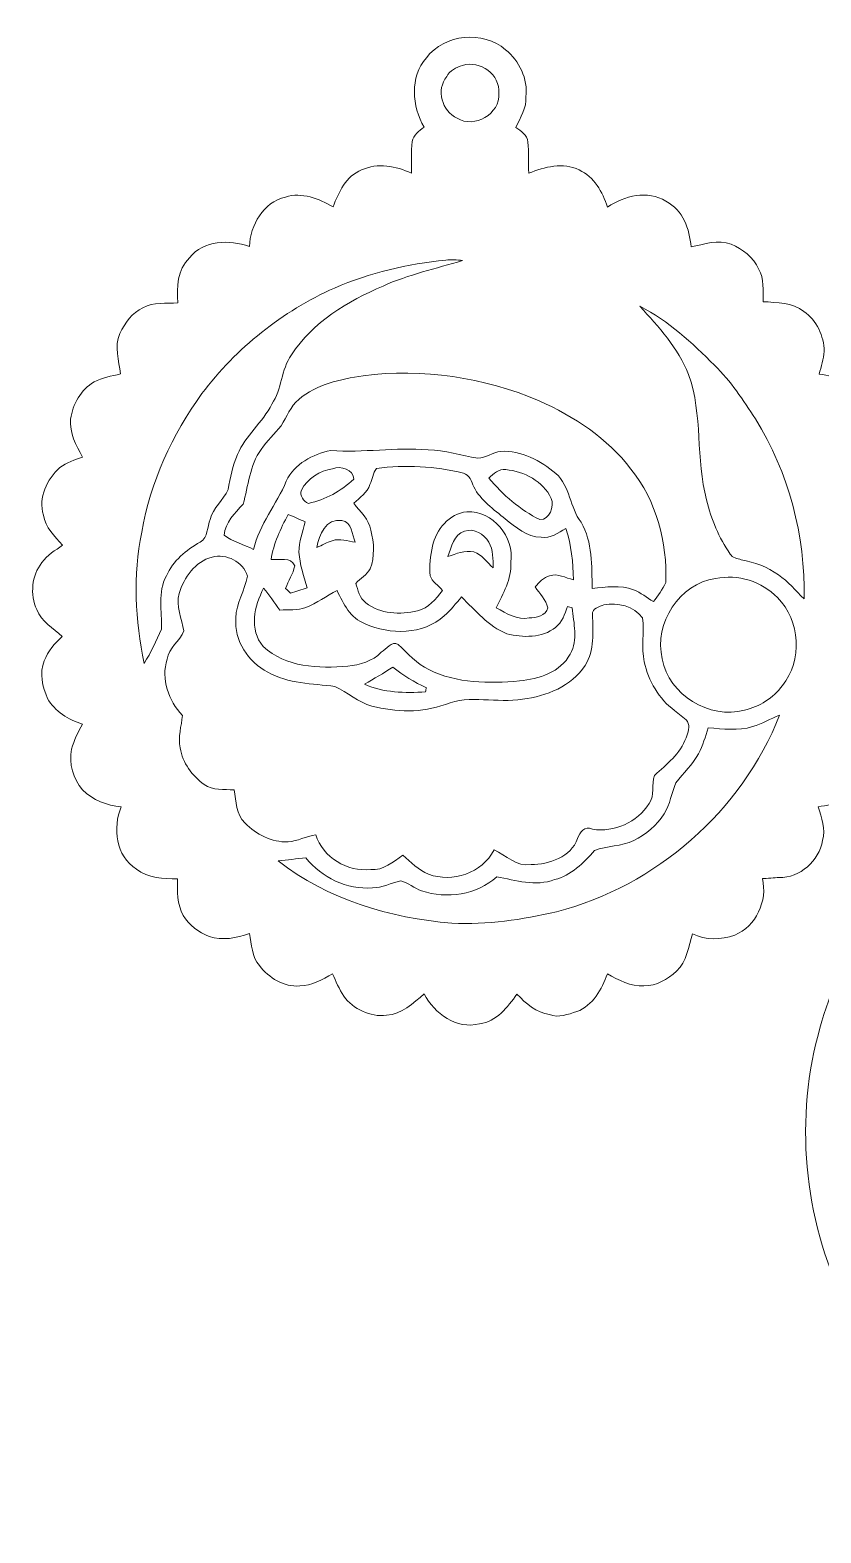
# Model space of a CAD drawing. Header units: centimetres. Extents: x -16.3 to 16.6, y -15.8 to 15.7.
# Drawn here: x -16.32 to 0.21, y -15.76 to 15.67 of the extents above; entities that cross this region are included whole.
import ezdxf

# ---------------------------------------------------------------- set-up
doc = ezdxf.new("R2010")
doc.units = ezdxf.units.CM
doc.header["$MEASUREMENT"] = 0
doc.layers.add('Layer 1', color=7, linetype='Continuous')

msp = doc.modelspace()

# ---------------------------------------------------------------- linework, layer by layer
at = {"layer": 'Layer 1', "color": 250, "lineweight": 9}
for points, knots in [([(-8.0353, 15.08373), (-7.65994, 15.58361), (-6.85279, 15.66616), (-6.38112, 15.25447), (-6.38112, 15.25447), (-6.09431, 15.02128), (-5.9084, 14.64805), (-5.9532, 14.27234), (-5.9532, 14.27234), (-5.93592, 14.03598), (-6.07421, 13.83736), (-6.16522, 13.63099), (-6.16522, 13.63099), (-6.05727, 13.55514), (-5.92816, 13.46977), (-5.9144, 13.32548), (-5.9144, 13.32548), (-5.889, 13.10993), (-5.91616, 12.89086), (-5.89394, 12.67461), (-5.89394, 12.67461), (-5.5648, 12.80125), (-5.17568, 12.91097), (-4.84372, 12.74022), (-4.84372, 12.74022), (-4.52622, 12.59982), (-4.35371, 12.28126), (-4.25035, 11.96623), (-4.25035, 11.96623), (-3.89369, 12.19836), (-3.41179, 12.33065), (-3.0255, 12.08617), (-3.0255, 12.08617), (-2.66849, 11.90167), (-2.53232, 11.5055), (-2.50127, 11.13262), (-2.50127, 11.13262), (-2.22752, 11.18412), (-1.93824, 11.30089), (-1.66484, 11.18624), (-1.66484, 11.18624), (-1.42107, 11.08993), (-1.19776, 10.91672), (-1.08981, 10.67189), (-1.08981, 10.67189), (-0.96493, 10.46551), (-1.00056, 10.21716), (-0.99526, 9.98715), (-0.99526, 9.98715), (-0.70881, 9.96668), (-0.37931, 9.97198), (-0.14331, 9.78112), (-0.14331, 9.78112), (0.12516, 9.59626), (0.27756, 9.26959), (0.2832, 8.94785), (0.2832, 8.94785), (0.26627, 8.787), (0.21653, 8.63142), (0.17984, 8.47443), (0.17984, 8.47443), (0.53755, 8.42997), (0.92279, 8.29558), (1.09882, 7.9555), (1.09882, 7.9555), (1.34683, 7.57379), (1.22865, 7.09684), (0.9944, 6.74371), (0.9944, 6.74371), (1.39727, 6.63576), (1.76169, 6.32425), (1.82625, 5.89633), (1.82625, 5.89633), (1.89998, 5.50898), (1.68726, 5.14385), (1.40504, 4.89867), (1.40504, 4.89867), (1.60047, 4.76038), (1.81391, 4.63056), (1.92185, 4.40478), (1.92185, 4.40478), (2.07919, 4.12151), (2.06967, 3.76061), (1.91233, 3.47839), (1.91233, 3.47839), (1.79168, 3.27554), (1.59871, 3.13619), (1.41527, 2.99543), (1.41527, 2.99543), (1.68549, 2.70616), (1.96454, 2.28811), (1.79097, 1.87642), (1.79097, 1.87642), (1.69678, 1.49542), (1.33836, 1.28058), (0.9937, 1.15429), (0.9937, 1.15429), (1.08048, 0.97402), (1.19266, 0.8008), (1.22018, 0.59796), (1.22018, 0.59796), (1.29673, 0.18415), (1.05296, -0.25753), (0.67726, -0.43639), (0.67726, -0.43639), (0.51886, -0.53129), (0.33047, -0.53764), (0.15444, -0.57503), (0.15444, -0.57503), (0.23205, -0.79975), (0.31248, -1.0414), (0.25004, -1.28023), (0.25004, -1.28023), (0.1756, -1.70533), (-0.22409, -2.06411), (-0.66295, -2.05282), (-0.66295, -2.05282), (-0.74938, -2.05846), (-0.92189, -2.0701), (-1.00832, -2.07575), (-1.00832, -2.07575), (-0.8986, -2.54), (-1.13849, -3.07587), (-1.58758, -3.25685), (-1.58758, -3.25685), (-1.87051, -3.36691), (-2.19894, -3.36268), (-2.47235, -3.22721), (-2.47235, -3.22721), (-2.55454, -3.49921), (-2.58488, -3.80506), (-2.80255, -4.0132), (-2.80255, -4.0132), (-2.9941, -4.17336), (-3.22482, -4.32541), (-3.48588, -4.31906), (-3.48588, -4.31906), (-3.76492, -4.33635), (-4.0154, -4.19806), (-4.25035, -4.06612), (-4.25035, -4.06612), (-4.36888, -4.38891), (-4.55056, -4.7304), (-4.88993, -4.85669), (-4.88993, -4.85669), (-5.07302, -4.91208), (-5.26952, -4.99287), (-5.46037, -4.92019), (-5.46037, -4.92019), (-5.74013, -4.88351), (-5.9532, -4.68454), (-6.14335, -4.49227), (-6.14335, -4.49227), (-6.33561, -4.76215), (-6.56668, -5.06766), (-6.92228, -5.10964), (-6.92228, -5.10964), (-7.41229, -5.24087), (-7.86103, -4.89656), (-8.08151, -4.48593), (-8.08151, -4.48593), (-8.31399, -4.67678), (-8.54824, -4.91808), (-8.86856, -4.93325), (-8.86856, -4.93325), (-9.21181, -4.97523), (-9.56071, -4.80484), (-9.76461, -4.53179), (-9.76461, -4.53179), (-9.85881, -4.38503), (-9.93042, -4.22558), (-9.99604, -4.06436), (-9.99604, -4.06436), (-10.20841, -4.1843), (-10.42854, -4.32012), (-10.68113, -4.31836), (-10.68113, -4.31836), (-11.01592, -4.35116), (-11.32813, -4.14726), (-11.5285, -3.89608), (-11.5285, -3.89608), (-11.68196, -3.70629), (-11.69008, -3.45299), (-11.73523, -3.22369), (-11.73523, -3.22369), (-12.00087, -3.32352), (-12.29968, -3.37291), (-12.5759, -3.28719), (-12.5759, -3.28719), (-12.79533, -3.19829), (-12.99747, -3.048), (-13.12341, -2.84586), (-13.12341, -2.84586), (-13.24653, -2.61338), (-13.24406, -2.34068), (-13.23983, -2.08386), (-13.23983, -2.08386), (-13.53405, -2.07504), (-13.85684, -2.07293), (-14.0992, -1.87819), (-14.0992, -1.87819), (-14.53382, -1.60056), (-14.59838, -1.01883), (-14.41458, -0.57256), (-14.41458, -0.57256), (-14.7155, -0.55422), (-15.0076, -0.42933), (-15.22526, -0.22049), (-15.22526, -0.22049), (-15.41611, 0.01446), (-15.51948, 0.32843), (-15.45421, 0.63041), (-15.45421, 0.63041), (-15.40271, 0.81527), (-15.31945, 0.98778), (-15.22879, 1.15605), (-15.22879, 1.15605), (-15.52124, 1.2453), (-15.8077, 1.41816), (-15.95763, 1.69227), (-15.95763, 1.69227), (-16.06699, 1.93463), (-16.12696, 2.21968), (-16.02677, 2.47473), (-16.02677, 2.47473), (-15.95269, 2.67899), (-15.80699, 2.84374), (-15.64789, 2.98591), (-15.64789, 2.98591), (-15.84545, 3.15207), (-16.07898, 3.30129), (-16.18235, 3.54859), (-16.18235, 3.54859), (-16.32275, 3.86291), (-16.29559, 4.26155), (-16.07334, 4.53213), (-16.07334, 4.53213), (-15.96821, 4.69372), (-15.79288, 4.78437), (-15.6426, 4.89762), (-15.6426, 4.89762), (-15.80735, 5.08247), (-16.0049, 5.26522), (-16.04441, 5.52239), (-16.04441, 5.52239), (-16.15483, 5.88893), (-15.97139, 6.27663), (-15.69975, 6.52005), (-15.69975, 6.52005), (-15.55899, 6.62517), (-15.38966, 6.67985), (-15.22632, 6.73806), (-15.22632, 6.73806), (-15.36285, 6.98148), (-15.50078, 7.24359), (-15.47503, 7.53322), (-15.47503, 7.53322), (-15.43058, 7.84543), (-15.25983, 8.14494), (-14.98502, 8.30933), (-14.98502, 8.30933), (-14.81357, 8.40035), (-14.61919, 8.42963), (-14.43292, 8.47655), (-14.43292, 8.47655), (-14.46714, 8.75453), (-14.56416, 9.05299), (-14.44598, 9.32287), (-14.44598, 9.32287), (-14.34261, 9.54265), (-14.18563, 9.75396), (-13.96126, 9.8605), (-13.96126, 9.8605), (-13.7383, 9.98609), (-13.47513, 9.94339), (-13.22995, 9.96244), (-13.22995, 9.96244), (-13.25747, 10.29159), (-13.24583, 10.65601), (-12.99147, 10.90225), (-12.99147, 10.90225), (-12.68597, 11.2769), (-12.15927, 11.29207), (-11.737, 11.14002), (-11.737, 11.14002), (-11.71865, 11.59087), (-11.4449, 12.06395), (-10.98381, 12.17507), (-10.98381, 12.17507), (-10.63598, 12.28267), (-10.28708, 12.1398), (-9.98616, 11.96976), (-9.98616, 11.96976), (-9.86939, 12.27491), (-9.71664, 12.61393), (-9.39208, 12.74093), (-9.39208, 12.74093), (-9.05447, 12.8965), (-8.67241, 12.82313), (-8.34821, 12.67355), (-8.34821, 12.67355), (-8.33304, 12.89333), (-8.37008, 13.11664), (-8.33198, 13.33395), (-8.33198, 13.33395), (-8.30729, 13.47188), (-8.18911, 13.55796), (-8.08257, 13.63381), (-8.08257, 13.63381), (-8.33798, 14.07231), (-8.38631, 14.68191), (-8.0353, 15.08373), (-8.0353, 15.08373), (-8.0353, 15.08373), (-8.0353, 15.08373), (-8.0353, 15.08373)], [0, 0, 0, 0, 0.0125, 0.0125, 0.0125, 0.0125, 0.025, 0.025, 0.025, 0.025, 0.0375, 0.0375, 0.0375, 0.0375, 0.05, 0.05, 0.05, 0.05, 0.0625, 0.0625, 0.0625, 0.0625, 0.075, 0.075, 0.075, 0.075, 0.0875, 0.0875, 0.0875, 0.0875, 0.1, 0.1, 0.1, 0.1, 0.1125, 0.1125, 0.1125, 0.1125, 0.125, 0.125, 0.125, 0.125, 0.1375, 0.1375, 0.1375, 0.1375, 0.15, 0.15, 0.15, 0.15, 0.1625, 0.1625, 0.1625, 0.1625, 0.175, 0.175, 0.175, 0.175, 0.1875, 0.1875, 0.1875, 0.1875, 0.2, 0.2, 0.2, 0.2, 0.2125, 0.2125, 0.2125, 0.2125, 0.225, 0.225, 0.225, 0.225, 0.2375, 0.2375, 0.2375, 0.2375, 0.25, 0.25, 0.25, 0.25, 0.2625, 0.2625, 0.2625, 0.2625, 0.275, 0.275, 0.275, 0.275, 0.2875, 0.2875, 0.2875, 0.2875, 0.3, 0.3, 0.3, 0.3, 0.3125, 0.3125, 0.3125, 0.3125, 0.325, 0.325, 0.325, 0.325, 0.3375, 0.3375, 0.3375, 0.3375, 0.35, 0.35, 0.35, 0.35, 0.3625, 0.3625, 0.3625, 0.3625, 0.375, 0.375, 0.375, 0.375, 0.3875, 0.3875, 0.3875, 0.3875, 0.4, 0.4, 0.4, 0.4, 0.4125, 0.4125, 0.4125, 0.4125, 0.425, 0.425, 0.425, 0.425, 0.4375, 0.4375, 0.4375, 0.4375, 0.45, 0.45, 0.45, 0.45, 0.4625, 0.4625, 0.4625, 0.4625, 0.475, 0.475, 0.475, 0.475, 0.4875, 0.4875, 0.4875, 0.4875, 0.5, 0.5, 0.5, 0.5, 0.5125, 0.5125, 0.5125, 0.5125, 0.525, 0.525, 0.525, 0.525, 0.5375, 0.5375, 0.5375, 0.5375, 0.55, 0.55, 0.55, 0.55, 0.5625, 0.5625, 0.5625, 0.5625, 0.575, 0.575, 0.575, 0.575, 0.5875, 0.5875, 0.5875, 0.5875, 0.6, 0.6, 0.6, 0.6, 0.6125, 0.6125, 0.6125, 0.6125, 0.625, 0.625, 0.625, 0.625, 0.6375, 0.6375, 0.6375, 0.6375, 0.65, 0.65, 0.65, 0.65, 0.6625, 0.6625, 0.6625, 0.6625, 0.675, 0.675, 0.675, 0.675, 0.6875, 0.6875, 0.6875, 0.6875, 0.7, 0.7, 0.7, 0.7, 0.7125, 0.7125, 0.7125, 0.7125, 0.725, 0.725, 0.725, 0.725, 0.7375, 0.7375, 0.7375, 0.7375, 0.75, 0.75, 0.75, 0.75, 0.7625, 0.7625, 0.7625, 0.7625, 0.775, 0.775, 0.775, 0.775, 0.7875, 0.7875, 0.7875, 0.7875, 0.8, 0.8, 0.8, 0.8, 0.8125, 0.8125, 0.8125, 0.8125, 0.825, 0.825, 0.825, 0.825, 0.8375, 0.8375, 0.8375, 0.8375, 0.85, 0.85, 0.85, 0.85, 0.8625, 0.8625, 0.8625, 0.8625, 0.875, 0.875, 0.875, 0.875, 0.8875, 0.8875, 0.8875, 0.8875, 0.9, 0.9, 0.9, 0.9, 0.9125, 0.9125, 0.9125, 0.9125, 0.925, 0.925, 0.925, 0.925, 0.9375, 0.9375, 0.9375, 0.9375, 0.95, 0.95, 0.95, 0.95, 0.9625, 0.9625, 0.9625, 0.9625, 0.975, 0.975, 0.975, 0.975, 1, 1, 1, 1]), ([(-7.2793, 14.92674), (-7.407, 14.8837), (-7.54741, 14.82373), (-7.61091, 14.69497), (-7.61091, 14.69497), (-7.83492, 14.41768), (-7.71074, 13.97177), (-7.3936, 13.82149), (-7.3936, 13.82149), (-7.02847, 13.60312), (-6.49436, 13.91392), (-6.51835, 14.34289), (-6.51835, 14.34289), (-6.48978, 14.73483), (-6.90888, 15.03998), (-7.2793, 14.92674), (-7.2793, 14.92674), (-7.2793, 14.92674), (-7.2793, 14.92674), (-7.2793, 14.92674)], [0, 0, 0, 0, 0.16666667, 0.16666667, 0.16666667, 0.16666667, 0.33333333, 0.33333333, 0.33333333, 0.33333333, 0.5, 0.5, 0.5, 0.5, 0.66666667, 0.66666667, 0.66666667, 0.66666667, 1, 1, 1, 1]), ([(-7.63031, 10.85745), (-8.42794, 10.77349), (-9.22028, 10.59428), (-9.95688, 10.27113), (-9.95688, 10.27113), (-11.04767, 9.78642), (-12.01075, 9.01912), (-12.7283, 8.06486), (-12.7283, 8.06486), (-13.35483, 7.20796), (-13.80639, 6.21454), (-13.98878, 5.16608), (-13.98878, 5.16608), (-14.17998, 4.26296), (-14.11507, 3.32563), (-13.93903, 2.42499), (-13.93903, 2.42499), (-13.78981, 2.64865), (-13.68891, 2.90124), (-13.57356, 3.14254), (-13.57356, 3.14254), (-13.56191, 3.50978), (-13.65752, 3.91407), (-13.47231, 4.25486), (-13.47231, 4.25486), (-13.33367, 4.57164), (-13.05709, 4.79425), (-12.76323, 4.96146), (-12.76323, 4.96146), (-12.59601, 5.05389), (-12.62564, 5.2818), (-12.55579, 5.43525), (-12.55579, 5.43525), (-12.49265, 5.6762), (-12.28345, 5.83777), (-12.18291, 6.05826), (-12.18291, 6.05826), (-12.1374, 6.30697), (-12.08766, 6.55744), (-11.98253, 6.78957), (-11.98253, 6.78957), (-11.82307, 7.19209), (-11.46042, 7.46126), (-11.26674, 7.84367), (-11.26674, 7.84367), (-11.05578, 8.15588), (-11.07589, 8.56545), (-10.85717, 8.87378), (-10.85717, 8.87378), (-10.41478, 9.5617), (-9.67854, 9.99702), (-8.94264, 10.31276), (-8.94264, 10.31276), (-8.40995, 10.55547), (-7.83598, 10.67894), (-7.27753, 10.84616), (-7.27753, 10.84616), (-7.39395, 10.86627), (-7.51283, 10.87085), (-7.63031, 10.85745), (-7.63031, 10.85745), (-7.63031, 10.85745), (-7.63031, 10.85745), (-7.63031, 10.85745)], [0, 0, 0, 0, 0.05882353, 0.05882353, 0.05882353, 0.05882353, 0.11764706, 0.11764706, 0.11764706, 0.11764706, 0.17647059, 0.17647059, 0.17647059, 0.17647059, 0.23529412, 0.23529412, 0.23529412, 0.23529412, 0.29411765, 0.29411765, 0.29411765, 0.29411765, 0.35294118, 0.35294118, 0.35294118, 0.35294118, 0.41176471, 0.41176471, 0.41176471, 0.41176471, 0.47058824, 0.47058824, 0.47058824, 0.47058824, 0.52941176, 0.52941176, 0.52941176, 0.52941176, 0.58823529, 0.58823529, 0.58823529, 0.58823529, 0.64705882, 0.64705882, 0.64705882, 0.64705882, 0.70588235, 0.70588235, 0.70588235, 0.70588235, 0.76470588, 0.76470588, 0.76470588, 0.76470588, 0.82352941, 0.82352941, 0.82352941, 0.82352941, 0.88235294, 0.88235294, 0.88235294, 0.88235294, 1, 1, 1, 1]), ([(-3.56984, 9.89295), (-3.18072, 9.45657), (-2.76762, 9.01912), (-2.55525, 8.46314), (-2.55525, 8.46314), (-2.24445, 7.62177), (-2.41308, 6.69785), (-2.17601, 5.8413), (-2.17601, 5.8413), (-2.08006, 5.43984), (-1.91707, 5.05284), (-1.68565, 4.70993), (-1.68565, 4.70993), (-1.63379, 4.63268), (-1.53431, 4.6168), (-1.45105, 4.59246), (-1.45105, 4.59246), (-1.17518, 4.53743), (-0.9039, 4.44076), (-0.67388, 4.27567), (-0.67388, 4.27567), (-0.47068, 4.13702), (-0.31723, 3.94158), (-0.13801, 3.77542), (-0.13801, 3.77542), (-0.11438, 5.09058), (-0.45305, 6.41845), (-1.15684, 7.53393), (-1.15684, 7.53393), (-1.40943, 7.93045), (-1.6733, 8.32521), (-2.00985, 8.65612), (-2.00985, 8.65612), (-2.4794, 9.12637), (-2.97505, 9.58462), (-3.56984, 9.89295), (-3.56984, 9.89295), (-3.56984, 9.89295), (-3.56984, 9.89295), (-3.56984, 9.89295)], [0, 0, 0, 0, 0.09090909, 0.09090909, 0.09090909, 0.09090909, 0.18181818, 0.18181818, 0.18181818, 0.18181818, 0.27272727, 0.27272727, 0.27272727, 0.27272727, 0.36363636, 0.36363636, 0.36363636, 0.36363636, 0.45454545, 0.45454545, 0.45454545, 0.45454545, 0.54545455, 0.54545455, 0.54545455, 0.54545455, 0.63636364, 0.63636364, 0.63636364, 0.63636364, 0.72727273, 0.72727273, 0.72727273, 0.72727273, 0.81818182, 0.81818182, 0.81818182, 0.81818182, 1, 1, 1, 1]), ([(-9.36068, 8.43809), (-9.83305, 8.36613), (-10.33118, 8.26418), (-10.70441, 7.94386), (-10.70441, 7.94386), (-10.87869, 7.79922), (-10.95206, 7.57767), (-11.07448, 7.39423), (-11.07448, 7.39423), (-11.20677, 7.22384), (-11.3687, 7.07743), (-11.48723, 6.89611), (-11.48723, 6.89611), (-11.73841, 6.56767), (-11.75463, 6.1327), (-11.86788, 5.7517), (-11.86788, 5.7517), (-12.03897, 5.56684), (-12.24217, 5.37211), (-12.26687, 5.10575), (-12.26687, 5.10575), (-12.08448, 4.96781), (-11.852, 4.90961), (-11.6481, 4.80836), (-11.6481, 4.80836), (-11.53062, 5.33471), (-11.16444, 5.74535), (-10.96406, 6.23571), (-10.96406, 6.23571), (-10.79543, 6.60083), (-10.41161, 6.79451), (-10.03696, 6.87529), (-10.03696, 6.87529), (-9.35751, 6.82626), (-8.68053, 6.94303), (-8.00073, 6.89082), (-8.00073, 6.89082), (-7.64795, 6.87706), (-7.30822, 6.77334), (-6.9625, 6.71478), (-6.9625, 6.71478), (-6.79176, 6.71443), (-6.65065, 6.84143), (-6.48096, 6.85695), (-6.48096, 6.85695), (-6.05057, 6.88164), (-5.64876, 6.66327), (-5.32738, 6.39622), (-5.32738, 6.39622), (-5.0254, 6.1267), (-5.03951, 5.68467), (-4.80174, 5.37422), (-4.80174, 5.37422), (-4.55867, 4.96005), (-4.57843, 4.45452), (-4.56785, 3.99203), (-4.56785, 3.99203), (-4.28033, 4.01919), (-3.97976, 4.06894), (-3.70178, 3.96381), (-3.70178, 3.96381), (-3.55326, 3.90031), (-3.42555, 3.80012), (-3.28903, 3.7151), (-3.28903, 3.7151), (-3.19236, 3.84034), (-3.09747, 3.97086), (-3.03009, 4.11374), (-3.03009, 4.11374), (-2.99446, 4.95406), (-3.22376, 5.82402), (-3.75787, 6.48477), (-3.75787, 6.48477), (-4.24823, 7.13212), (-4.94779, 7.58261), (-5.6791, 7.91528), (-5.6791, 7.91528), (-6.83303, 8.40458), (-8.11503, 8.60214), (-9.36068, 8.43809), (-9.36068, 8.43809), (-9.36068, 8.43809), (-9.36068, 8.43809), (-9.36068, 8.43809)], [0, 0, 0, 0, 0.04545455, 0.04545455, 0.04545455, 0.04545455, 0.09090909, 0.09090909, 0.09090909, 0.09090909, 0.13636364, 0.13636364, 0.13636364, 0.13636364, 0.18181818, 0.18181818, 0.18181818, 0.18181818, 0.22727273, 0.22727273, 0.22727273, 0.22727273, 0.27272727, 0.27272727, 0.27272727, 0.27272727, 0.31818182, 0.31818182, 0.31818182, 0.31818182, 0.36363636, 0.36363636, 0.36363636, 0.36363636, 0.40909091, 0.40909091, 0.40909091, 0.40909091, 0.45454545, 0.45454545, 0.45454545, 0.45454545, 0.5, 0.5, 0.5, 0.5, 0.54545455, 0.54545455, 0.54545455, 0.54545455, 0.59090909, 0.59090909, 0.59090909, 0.59090909, 0.63636364, 0.63636364, 0.63636364, 0.63636364, 0.68181818, 0.68181818, 0.68181818, 0.68181818, 0.72727273, 0.72727273, 0.72727273, 0.72727273, 0.77272727, 0.77272727, 0.77272727, 0.77272727, 0.81818182, 0.81818182, 0.81818182, 0.81818182, 0.86363636, 0.86363636, 0.86363636, 0.86363636, 0.90909091, 0.90909091, 0.90909091, 0.90909091, 1, 1, 1, 1]), ([(-9.99533, 6.49535), (-10.26274, 6.4502), (-10.51991, 6.2925), (-10.64903, 6.04803), (-10.64903, 6.04803), (-10.68889, 5.92632), (-10.60493, 5.8152), (-10.50263, 5.77004), (-10.50263, 5.77004), (-10.14738, 5.84412), (-9.81894, 6.02827), (-9.55471, 6.27451), (-9.55471, 6.27451), (-9.55048, 6.48477), (-9.83235, 6.55709), (-9.99533, 6.49535), (-9.99533, 6.49535), (-9.99533, 6.49535), (-9.99533, 6.49535), (-9.99533, 6.49535)], [0, 0, 0, 0, 0.16666667, 0.16666667, 0.16666667, 0.16666667, 0.33333333, 0.33333333, 0.33333333, 0.33333333, 0.5, 0.5, 0.5, 0.5, 0.66666667, 0.66666667, 0.66666667, 0.66666667, 1, 1, 1, 1]), ([(-9.08199, 6.49888), (-9.1529, 6.39975), (-9.16136, 6.27204), (-9.21569, 6.16409), (-9.21569, 6.16409), (-9.27249, 5.99229), (-9.43018, 5.8921), (-9.55436, 5.77216), (-9.55436, 5.77216), (-9.41466, 5.5993), (-9.2358, 5.43667), (-9.19911, 5.207), (-9.19911, 5.207), (-9.12009, 4.94453), (-9.11868, 4.66019), (-9.20899, 4.4009), (-9.20899, 4.4009), (-9.2806, 4.27496), (-9.41184, 4.19806), (-9.51167, 4.09681), (-9.51167, 4.09681), (-9.46616, 3.95428), (-9.43195, 3.7853), (-9.30212, 3.69146), (-9.30212, 3.69146), (-8.99873, 3.4544), (-8.58422, 3.43958), (-8.22262, 3.52178), (-8.22262, 3.52178), (-7.99155, 3.57681), (-7.83457, 3.76696), (-7.70016, 3.9497), (-7.70016, 3.9497), (-7.78165, 4.05483), (-7.91465, 4.12785), (-7.95945, 4.25697), (-7.95945, 4.25697), (-7.97145, 4.46334), (-7.95275, 4.67113), (-7.91006, 4.87292), (-7.91006, 4.87292), (-7.83069, 5.22181), (-7.56187, 5.55273), (-7.18934, 5.59506), (-7.18934, 5.59506), (-6.645, 5.61588), (-6.18851, 5.068), (-6.26823, 4.53531), (-6.26823, 4.53531), (-6.25483, 4.18676), (-6.4284, 3.88514), (-6.57445, 3.58457), (-6.57445, 3.58457), (-6.36031, 3.47309), (-6.13982, 3.32246), (-5.88406, 3.37326), (-5.88406, 3.37326), (-5.74542, 3.37926), (-5.52916, 3.41559), (-5.49953, 3.58528), (-5.49953, 3.58528), (-5.53058, 3.75602), (-5.66851, 3.88091), (-5.75847, 4.02308), (-5.75847, 4.02308), (-5.67627, 4.12044), (-5.58667, 4.22275), (-5.4579, 4.25591), (-5.4579, 4.25591), (-5.28822, 4.31342), (-5.12382, 4.21005), (-4.9619, 4.17159), (-4.9619, 4.17159), (-4.96613, 4.53354), (-5.00317, 4.89691), (-5.11818, 5.24158), (-5.11818, 5.24158), (-5.28328, 5.16396), (-5.43603, 5.0218), (-5.63535, 5.06589), (-5.63535, 5.06589), (-5.93592, 5.05566), (-6.16487, 5.2765), (-6.38641, 5.44337), (-6.38641, 5.44337), (-6.62595, 5.64551), (-6.90076, 5.8279), (-7.04364, 6.11753), (-7.04364, 6.11753), (-7.09656, 6.22019), (-7.12901, 6.37188), (-7.26271, 6.39904), (-7.26271, 6.39904), (-7.85397, 6.55074), (-8.47733, 6.57755), (-9.08199, 6.49888), (-9.08199, 6.49888), (-9.08199, 6.49888), (-9.08199, 6.49888), (-9.08199, 6.49888)], [0, 0, 0, 0, 0.03846154, 0.03846154, 0.03846154, 0.03846154, 0.07692308, 0.07692308, 0.07692308, 0.07692308, 0.11538462, 0.11538462, 0.11538462, 0.11538462, 0.15384615, 0.15384615, 0.15384615, 0.15384615, 0.19230769, 0.19230769, 0.19230769, 0.19230769, 0.23076923, 0.23076923, 0.23076923, 0.23076923, 0.26923077, 0.26923077, 0.26923077, 0.26923077, 0.30769231, 0.30769231, 0.30769231, 0.30769231, 0.34615385, 0.34615385, 0.34615385, 0.34615385, 0.38461538, 0.38461538, 0.38461538, 0.38461538, 0.42307692, 0.42307692, 0.42307692, 0.42307692, 0.46153846, 0.46153846, 0.46153846, 0.46153846, 0.5, 0.5, 0.5, 0.5, 0.53846154, 0.53846154, 0.53846154, 0.53846154, 0.57692308, 0.57692308, 0.57692308, 0.57692308, 0.61538462, 0.61538462, 0.61538462, 0.61538462, 0.65384615, 0.65384615, 0.65384615, 0.65384615, 0.69230769, 0.69230769, 0.69230769, 0.69230769, 0.73076923, 0.73076923, 0.73076923, 0.73076923, 0.76923077, 0.76923077, 0.76923077, 0.76923077, 0.80769231, 0.80769231, 0.80769231, 0.80769231, 0.84615385, 0.84615385, 0.84615385, 0.84615385, 0.88461538, 0.88461538, 0.88461538, 0.88461538, 0.92307692, 0.92307692, 0.92307692, 0.92307692, 1, 1, 1, 1]), ([(-6.73178, 6.29885), (-6.43333, 5.94855), (-6.07632, 5.63175), (-5.66075, 5.42961), (-5.66075, 5.42961), (-5.45649, 5.4282), (-5.36054, 5.70407), (-5.42545, 5.8734), (-5.42545, 5.8734), (-5.59372, 6.23289), (-5.99307, 6.44067), (-6.37513, 6.47524), (-6.37513, 6.47524), (-6.52894, 6.50135), (-6.62807, 6.38282), (-6.73178, 6.29885), (-6.73178, 6.29885), (-6.73178, 6.29885), (-6.73178, 6.29885), (-6.73178, 6.29885)], [0, 0, 0, 0, 0.16666667, 0.16666667, 0.16666667, 0.16666667, 0.33333333, 0.33333333, 0.33333333, 0.33333333, 0.5, 0.5, 0.5, 0.5, 0.66666667, 0.66666667, 0.66666667, 0.66666667, 1, 1, 1, 1]), ([(-10.92455, 5.53791), (-11.08577, 5.24299), (-11.2297, 4.93077), (-11.28403, 4.59599), (-11.28403, 4.59599), (-11.11822, 4.57799), (-10.86281, 4.66231), (-10.78908, 4.46369), (-10.78908, 4.46369), (-10.81907, 4.29577), (-10.92808, 4.15325), (-10.97817, 3.99097), (-10.97817, 3.99097), (-10.94466, 3.95887), (-10.91114, 3.92677), (-10.87763, 3.89396), (-10.87763, 3.89396), (-10.76015, 3.92888), (-10.64374, 3.96698), (-10.52767, 4.00579), (-10.52767, 4.00579), (-10.59929, 4.25062), (-10.68395, 4.49475), (-10.70159, 4.75086), (-10.70159, 4.75086), (-10.6963, 4.96746), (-10.62892, 5.17561), (-10.56683, 5.38093), (-10.56683, 5.38093), (-10.68501, 5.43631), (-10.80425, 5.48852), (-10.92455, 5.53791), (-10.92455, 5.53791), (-10.92455, 5.53791), (-10.92455, 5.53791), (-10.92455, 5.53791)], [0, 0, 0, 0, 0.1, 0.1, 0.1, 0.1, 0.2, 0.2, 0.2, 0.2, 0.3, 0.3, 0.3, 0.3, 0.4, 0.4, 0.4, 0.4, 0.5, 0.5, 0.5, 0.5, 0.6, 0.6, 0.6, 0.6, 0.7, 0.7, 0.7, 0.7, 0.8, 0.8, 0.8, 0.8, 1, 1, 1, 1]), ([(-10.32483, 4.84822), (-10.21864, 4.89549), (-10.11669, 4.95335), (-10.00556, 4.98898), (-10.00556, 4.98898), (-9.84716, 5.04578), (-9.68277, 4.97628), (-9.52402, 4.95829), (-9.52402, 4.95829), (-9.58823, 5.11034), (-9.59316, 5.38269), (-9.80271, 5.41409), (-9.80271, 5.41409), (-10.1308, 5.45854), (-10.28108, 5.11386), (-10.32483, 4.84822), (-10.32483, 4.84822), (-10.32483, 4.84822), (-10.32483, 4.84822), (-10.32483, 4.84822)], [0, 0, 0, 0, 0.16666667, 0.16666667, 0.16666667, 0.16666667, 0.33333333, 0.33333333, 0.33333333, 0.33333333, 0.5, 0.5, 0.5, 0.5, 0.66666667, 0.66666667, 0.66666667, 0.66666667, 1, 1, 1, 1]), ([(-7.23696, 5.18584), (-7.46803, 5.12728), (-7.51495, 4.85316), (-7.58621, 4.65808), (-7.58621, 4.65808), (-7.41229, 4.71875), (-7.23132, 4.79319), (-7.04293, 4.75404), (-7.04293, 4.75404), (-6.86937, 4.70182), (-6.76953, 4.53461), (-6.639, 4.41925), (-6.639, 4.41925), (-6.64288, 4.60199), (-6.63583, 4.79636), (-6.72967, 4.96005), (-6.72967, 4.96005), (-6.83374, 5.12656), (-7.03165, 5.26204), (-7.23696, 5.18584), (-7.23696, 5.18584), (-7.23696, 5.18584), (-7.23696, 5.18584), (-7.23696, 5.18584)], [0, 0, 0, 0, 0.14285714, 0.14285714, 0.14285714, 0.14285714, 0.28571429, 0.28571429, 0.28571429, 0.28571429, 0.42857143, 0.42857143, 0.42857143, 0.42857143, 0.57142857, 0.57142857, 0.57142857, 0.57142857, 0.71428571, 0.71428571, 0.71428571, 0.71428571, 1, 1, 1, 1]), ([(-12.51769, 4.64749), (-12.87294, 4.55014), (-13.10013, 4.22239), (-13.20526, 3.88796), (-13.20526, 3.88796), (-13.27334, 3.6202), (-13.15657, 3.35879), (-13.10507, 3.10162), (-13.10507, 3.10162), (-13.19891, 2.89101), (-13.41445, 2.74637), (-13.4589, 2.51213), (-13.4589, 2.51213), (-13.58485, 2.09585), (-13.4328, 1.64288), (-13.13611, 1.33703), (-13.13611, 1.33703), (-13.15657, 1.11125), (-13.2363, 0.88229), (-13.18162, 0.65511), (-13.18162, 0.65511), (-13.13646, 0.3429), (-12.9315, 0.07161), (-12.68103, -0.11042), (-12.68103, -0.11042), (-12.49582, -0.23566), (-12.26863, -0.20356), (-12.05802, -0.22155), (-12.05802, -0.22155), (-12.00969, -0.46038), (-12.01992, -0.73413), (-11.82801, -0.91405), (-11.82801, -0.91405), (-11.59694, -1.15076), (-11.26604, -1.31692), (-10.92913, -1.31022), (-10.92913, -1.31022), (-10.73087, -1.28482), (-10.54637, -1.19874), (-10.35058, -1.16064), (-10.35058, -1.16064), (-10.1943, -1.63407), (-9.69335, -1.94063), (-9.20052, -1.88419), (-9.20052, -1.88419), (-8.93312, -1.91065), (-8.73415, -1.72403), (-8.52989, -1.58644), (-8.52989, -1.58644), (-8.35597, -1.72544), (-8.2004, -1.89865), (-7.99155, -1.98544), (-7.99155, -1.98544), (-7.48779, -2.16429), (-6.87219, -1.96462), (-6.62101, -1.47532), (-6.62101, -1.47532), (-6.36454, -1.58433), (-6.15111, -1.83127), (-5.84772, -1.78365), (-5.84772, -1.78365), (-5.46919, -1.78012), (-5.01376, -1.62843), (-4.87511, -1.23896), (-4.87511, -1.23896), (-4.81867, -1.11231), (-4.73894, -0.95391), (-4.56008, -1.04281), (-4.56008, -1.04281), (-4.10818, -1.11302), (-3.6217, -0.89923), (-3.37969, -0.5073), (-3.37969, -0.5073), (-3.2474, -0.33585), (-3.337, -0.10619), (-3.26327, 0.08255), (-3.26327, 0.08255), (-3.0128, 0.31503), (-2.72458, 0.53657), (-2.60499, 0.87065), (-2.60499, 0.87065), (-2.56901, 0.97578), (-2.5115, 1.10349), (-2.57783, 1.20791), (-2.57783, 1.20791), (-2.65015, 1.30139), (-2.75668, 1.36172), (-2.84453, 1.43862), (-2.84453, 1.43862), (-3.17508, 1.68134), (-3.39451, 2.05775), (-3.47882, 2.45568), (-3.47882, 2.45568), (-3.54761, 2.75837), (-3.47071, 3.07128), (-3.51868, 3.37361), (-3.51868, 3.37361), (-3.6926, 3.63008), (-4.03621, 3.69534), (-4.32549, 3.64984), (-4.32549, 3.64984), (-4.41827, 3.61138), (-4.57596, 3.5754), (-4.56079, 3.44487), (-4.56079, 3.44487), (-4.55303, 3.08469), (-4.51281, 2.70016), (-4.71672, 2.38125), (-4.71672, 2.38125), (-5.00106, 1.94416), (-5.52564, 1.73708), (-6.02482, 1.67499), (-6.02482, 1.67499), (-6.55963, 1.58432), (-7.1209, 1.77553), (-7.63878, 1.56633), (-7.63878, 1.56633), (-8.12984, 1.38359), (-8.67312, 1.40511), (-9.17512, 1.53035), (-9.17512, 1.53035), (-9.46052, 1.60866), (-9.68383, 1.81998), (-9.94735, 1.9431), (-9.94735, 1.9431), (-10.41866, 2.00236), (-10.92772, 1.99601), (-11.35176, 2.2419), (-11.35176, 2.2419), (-11.75816, 2.45005), (-12.06508, 2.90406), (-12.01851, 3.37044), (-12.01851, 3.37044), (-12.01957, 3.68194), (-11.82872, 3.9497), (-11.77862, 4.24885), (-11.77862, 4.24885), (-11.85976, 4.55471), (-12.22312, 4.72016), (-12.51769, 4.64749), (-12.51769, 4.64749), (-12.51769, 4.64749), (-12.51769, 4.64749), (-12.51769, 4.64749)], [0, 0, 0, 0, 0.02702703, 0.02702703, 0.02702703, 0.02702703, 0.05405405, 0.05405405, 0.05405405, 0.05405405, 0.08108108, 0.08108108, 0.08108108, 0.08108108, 0.10810811, 0.10810811, 0.10810811, 0.10810811, 0.13513514, 0.13513514, 0.13513514, 0.13513514, 0.16216216, 0.16216216, 0.16216216, 0.16216216, 0.18918919, 0.18918919, 0.18918919, 0.18918919, 0.21621622, 0.21621622, 0.21621622, 0.21621622, 0.24324324, 0.24324324, 0.24324324, 0.24324324, 0.27027027, 0.27027027, 0.27027027, 0.27027027, 0.2972973, 0.2972973, 0.2972973, 0.2972973, 0.32432432, 0.32432432, 0.32432432, 0.32432432, 0.35135135, 0.35135135, 0.35135135, 0.35135135, 0.37837838, 0.37837838, 0.37837838, 0.37837838, 0.40540541, 0.40540541, 0.40540541, 0.40540541, 0.43243243, 0.43243243, 0.43243243, 0.43243243, 0.45945946, 0.45945946, 0.45945946, 0.45945946, 0.48648649, 0.48648649, 0.48648649, 0.48648649, 0.51351351, 0.51351351, 0.51351351, 0.51351351, 0.54054054, 0.54054054, 0.54054054, 0.54054054, 0.56756757, 0.56756757, 0.56756757, 0.56756757, 0.59459459, 0.59459459, 0.59459459, 0.59459459, 0.62162162, 0.62162162, 0.62162162, 0.62162162, 0.64864865, 0.64864865, 0.64864865, 0.64864865, 0.67567568, 0.67567568, 0.67567568, 0.67567568, 0.7027027, 0.7027027, 0.7027027, 0.7027027, 0.72972973, 0.72972973, 0.72972973, 0.72972973, 0.75675676, 0.75675676, 0.75675676, 0.75675676, 0.78378378, 0.78378378, 0.78378378, 0.78378378, 0.81081081, 0.81081081, 0.81081081, 0.81081081, 0.83783784, 0.83783784, 0.83783784, 0.83783784, 0.86486486, 0.86486486, 0.86486486, 0.86486486, 0.89189189, 0.89189189, 0.89189189, 0.89189189, 0.91891892, 0.91891892, 0.91891892, 0.91891892, 0.94594595, 0.94594595, 0.94594595, 0.94594595, 1, 1, 1, 1]), ([(-1.98728, 4.19982), (-2.74434, 4.09187), (-3.28373, 3.26108), (-3.10346, 2.5213), (-3.10346, 2.5213), (-2.96835, 1.7653), (-2.11886, 1.24495), (-1.38297, 1.4485), (-1.38297, 1.4485), (-1.07041, 1.51729), (-0.78219, 1.70144), (-0.59239, 1.96003), (-0.59239, 1.96003), (-0.16412, 2.48214), (-0.21457, 3.32669), (-0.69364, 3.79871), (-0.69364, 3.79871), (-1.02313, 4.14161), (-1.52055, 4.29224), (-1.98728, 4.19982), (-1.98728, 4.19982), (-1.98728, 4.19982), (-1.98728, 4.19982), (-1.98728, 4.19982)], [0, 0, 0, 0, 0.14285714, 0.14285714, 0.14285714, 0.14285714, 0.28571429, 0.28571429, 0.28571429, 0.28571429, 0.42857143, 0.42857143, 0.42857143, 0.42857143, 0.57142857, 0.57142857, 0.57142857, 0.57142857, 0.71428571, 0.71428571, 0.71428571, 0.71428571, 1, 1, 1, 1]), ([(-11.44101, 3.99768), (-11.62834, 3.62338), (-11.75181, 3.13161), (-11.44842, 2.78059), (-11.44842, 2.78059), (-10.98311, 2.33891), (-10.28426, 2.31104), (-9.68136, 2.36855), (-9.68136, 2.36855), (-9.42489, 2.38936), (-9.16419, 2.47121), (-8.97757, 2.65536), (-8.97757, 2.65536), (-8.87773, 2.71956), (-8.76308, 2.90689), (-8.62691, 2.81552), (-8.62691, 2.81552), (-8.41806, 2.63667), (-8.2392, 2.41548), (-7.98591, 2.29376), (-7.98591, 2.29376), (-7.40453, 2.00095), (-6.72261, 2.00554), (-6.08973, 2.05634), (-6.08973, 2.05634), (-5.68933, 2.09973), (-5.22754, 2.23802), (-5.02716, 2.61973), (-5.02716, 2.61973), (-4.86136, 2.91571), (-4.95731, 3.26778), (-4.98377, 3.58493), (-4.98377, 3.58493), (-5.01834, 3.59586), (-5.05291, 3.60609), (-5.08713, 3.61632), (-5.08713, 3.61632), (-5.14076, 3.45687), (-5.19156, 3.28365), (-5.33337, 3.17711), (-5.33337, 3.17711), (-5.61418, 2.94957), (-6.01917, 2.95945), (-6.3522, 3.04518), (-6.3522, 3.04518), (-6.74272, 3.19546), (-7.00801, 3.53413), (-7.30328, 3.81317), (-7.30328, 3.81317), (-7.41758, 3.67841), (-7.52553, 3.53624), (-7.66065, 3.42088), (-7.66065, 3.42088), (-8.10197, 3.01484), (-8.79518, 3.02119), (-9.31659, 3.25331), (-9.31659, 3.25331), (-9.62668, 3.36585), (-9.77061, 3.66959), (-9.90149, 3.94582), (-9.90149, 3.94582), (-10.12515, 3.83787), (-10.32518, 3.683), (-10.55872, 3.5948), (-10.55872, 3.5948), (-10.72946, 3.52601), (-10.91961, 3.55423), (-11.09847, 3.53765), (-11.09847, 3.53765), (-11.21594, 3.68899), (-11.31507, 3.85374), (-11.44101, 3.99768), (-11.44101, 3.99768), (-11.44101, 3.99768), (-11.44101, 3.99768), (-11.44101, 3.99768)], [0, 0, 0, 0, 0.05, 0.05, 0.05, 0.05, 0.1, 0.1, 0.1, 0.1, 0.15, 0.15, 0.15, 0.15, 0.2, 0.2, 0.2, 0.2, 0.25, 0.25, 0.25, 0.25, 0.3, 0.3, 0.3, 0.3, 0.35, 0.35, 0.35, 0.35, 0.4, 0.4, 0.4, 0.4, 0.45, 0.45, 0.45, 0.45, 0.5, 0.5, 0.5, 0.5, 0.55, 0.55, 0.55, 0.55, 0.6, 0.6, 0.6, 0.6, 0.65, 0.65, 0.65, 0.65, 0.7, 0.7, 0.7, 0.7, 0.75, 0.75, 0.75, 0.75, 0.8, 0.8, 0.8, 0.8, 0.85, 0.85, 0.85, 0.85, 0.9, 0.9, 0.9, 0.9, 1, 1, 1, 1]), ([(6.93271, 2.93687), (7.09005, 3.3909), (7.52855, 3.74967), (8.01785, 3.75532), (8.01785, 3.75532), (8.34841, 3.78777), (8.67261, 3.6389), (8.9185, 3.42723), (8.9185, 3.42723), (9.16438, 3.18452), (9.29279, 2.83457), (9.28327, 2.49096), (9.28327, 2.49096), (9.26316, 2.26906), (9.16403, 2.06622), (9.07725, 1.86478), (9.07725, 1.86478), (9.15345, 1.77623), (9.25293, 1.70109), (9.30338, 1.59314), (9.30338, 1.59314), (9.33336, 1.28975), (9.32172, 0.98389), (9.32278, 0.67909), (9.32278, 0.67909), (9.7828, 0.55315), (10.25835, 0.4826), (10.70814, 0.3182), (10.70814, 0.3182), (12.64771, -0.33056), (14.31811, -1.73849), (15.29072, -3.53731), (15.29072, -3.53731), (16.38504, -5.5432), (16.5833, -8.02886), (15.77226, -10.17059), (15.77226, -10.17059), (15.02825, -12.20999), (13.42911, -13.92661), (11.4398, -14.79974), (11.4398, -14.79974), (9.52704, -15.65769), (7.27667, -15.75717), (5.30358, -15.04068), (5.30358, -15.04068), (3.38588, -14.3503), (1.73418, -12.92896), (0.80002, -11.11356), (0.80002, -11.11356), (-0.11544, -9.35955), (-0.35039, -7.25911), (0.15409, -5.346), (0.15409, -5.346), (0.54144, -3.81177), (1.41456, -2.41618), (2.58261, -1.35502), (2.58261, -1.35502), (3.45397, -0.58456), (4.4802, 0.01799), (5.59392, 0.36195), (5.59392, 0.36195), (6.00279, 0.50271), (6.42894, 0.57679), (6.84769, 0.68086), (6.84769, 0.68086), (6.82688, 0.96167), (6.79901, 1.24566), (6.83111, 1.52576), (6.83111, 1.52576), (6.8865, 1.6644), (6.99974, 1.76918), (7.09146, 1.88454), (7.09146, 1.88454), (6.88085, 2.19004), (6.83429, 2.58198), (6.93271, 2.93687), (6.93271, 2.93687), (6.93271, 2.93687), (6.93271, 2.93687), (6.93271, 2.93687)], [0, 0, 0, 0, 0.04761905, 0.04761905, 0.04761905, 0.04761905, 0.0952381, 0.0952381, 0.0952381, 0.0952381, 0.14285714, 0.14285714, 0.14285714, 0.14285714, 0.19047619, 0.19047619, 0.19047619, 0.19047619, 0.23809524, 0.23809524, 0.23809524, 0.23809524, 0.28571429, 0.28571429, 0.28571429, 0.28571429, 0.33333333, 0.33333333, 0.33333333, 0.33333333, 0.38095238, 0.38095238, 0.38095238, 0.38095238, 0.42857143, 0.42857143, 0.42857143, 0.42857143, 0.47619048, 0.47619048, 0.47619048, 0.47619048, 0.52380952, 0.52380952, 0.52380952, 0.52380952, 0.57142857, 0.57142857, 0.57142857, 0.57142857, 0.61904762, 0.61904762, 0.61904762, 0.61904762, 0.66666667, 0.66666667, 0.66666667, 0.66666667, 0.71428571, 0.71428571, 0.71428571, 0.71428571, 0.76190476, 0.76190476, 0.76190476, 0.76190476, 0.80952381, 0.80952381, 0.80952381, 0.80952381, 0.85714286, 0.85714286, 0.85714286, 0.85714286, 0.9047619, 0.9047619, 0.9047619, 0.9047619, 1, 1, 1, 1]), ([(-9.3314, 1.99002), (-8.931, 1.80587), (-8.48368, 1.80551), (-8.05188, 1.82739), (-8.05188, 1.82739), (-8.04765, 1.84961), (-8.03988, 1.89371), (-8.036, 1.91593), (-8.036, 1.91593), (-8.28753, 2.02847), (-8.52284, 2.17346), (-8.73627, 2.3481), (-8.73627, 2.3481), (-8.92959, 2.22039), (-9.12997, 2.10396), (-9.3314, 1.99002), (-9.3314, 1.99002), (-9.3314, 1.99002), (-9.3314, 1.99002), (-9.3314, 1.99002)], [0, 0, 0, 0, 0.16666667, 0.16666667, 0.16666667, 0.16666667, 0.33333333, 0.33333333, 0.33333333, 0.33333333, 0.5, 0.5, 0.5, 0.5, 0.66666667, 0.66666667, 0.66666667, 0.66666667, 1, 1, 1, 1]), ([(-1.2154, 1.10278), (-1.51491, 1.00365), (-1.83346, 1.06009), (-2.14109, 1.07421), (-2.14109, 1.07421), (-2.20106, 0.89253), (-2.26033, 0.70979), (-2.34217, 0.53622), (-2.34217, 0.53622), (-2.46741, 0.31009), (-2.66496, 0.13582), (-2.8163, -0.07126), (-2.8163, -0.07126), (-2.91191, -0.28187), (-2.93731, -0.52282), (-3.06043, -0.72143), (-3.06043, -0.72143), (-3.21953, -0.95991), (-3.44425, -1.15253), (-3.69966, -1.28164), (-3.69966, -1.28164), (-3.95613, -1.40582), (-4.26163, -1.38183), (-4.5181, -1.49049), (-4.5181, -1.49049), (-4.7527, -1.74449), (-5.00635, -2.01331), (-5.35454, -2.09797), (-5.35454, -2.09797), (-5.75353, -2.24508), (-6.16734, -2.11314), (-6.56563, -2.03659), (-6.56563, -2.03659), (-6.98296, -2.42253), (-7.60526, -2.5019), (-8.13549, -2.33433), (-8.13549, -2.33433), (-8.28612, -2.27683), (-8.41242, -2.16147), (-8.57152, -2.12584), (-8.57152, -2.12584), (-8.77296, -2.15759), (-8.95605, -2.27189), (-9.1656, -2.26836), (-9.1656, -2.26836), (-9.69865, -2.31281), (-10.22464, -2.05458), (-10.55413, -1.64148), (-10.55413, -1.64148), (-10.74851, -1.663), (-10.94325, -1.68275), (-11.13727, -1.70498), (-11.13727, -1.70498), (-10.10505, -2.51249), (-8.79412, -2.90019), (-7.50155, -3.00673), (-7.50155, -3.00673), (-6.76565, -3.04624), (-6.03046, -2.93547), (-5.31573, -2.76825), (-5.31573, -2.76825), (-3.23117, -2.23414), (-1.44012, -0.66111), (-0.64848, 1.33985), (-0.64848, 1.33985), (-0.8411, 1.26964), (-1.01749, 1.15958), (-1.2154, 1.10278)], [0, 0, 0, 0, 0.05555556, 0.05555556, 0.05555556, 0.05555556, 0.11111111, 0.11111111, 0.11111111, 0.11111111, 0.16666667, 0.16666667, 0.16666667, 0.16666667, 0.22222222, 0.22222222, 0.22222222, 0.22222222, 0.27777778, 0.27777778, 0.27777778, 0.27777778, 0.33333333, 0.33333333, 0.33333333, 0.33333333, 0.38888889, 0.38888889, 0.38888889, 0.38888889, 0.44444444, 0.44444444, 0.44444444, 0.44444444, 0.5, 0.5, 0.5, 0.5, 0.55555556, 0.55555556, 0.55555556, 0.55555556, 0.61111111, 0.61111111, 0.61111111, 0.61111111, 0.66666667, 0.66666667, 0.66666667, 0.66666667, 0.72222222, 0.72222222, 0.72222222, 0.72222222, 0.77777778, 0.77777778, 0.77777778, 0.77777778, 0.83333333, 0.83333333, 0.83333333, 0.83333333, 0.88888889, 0.88888889, 0.88888889, 0.88888889, 1, 1, 1, 1])]:
    msp.add_open_spline(points, degree=3, knots=knots, dxfattribs=at)

doc.saveas('drawing.dxf')
